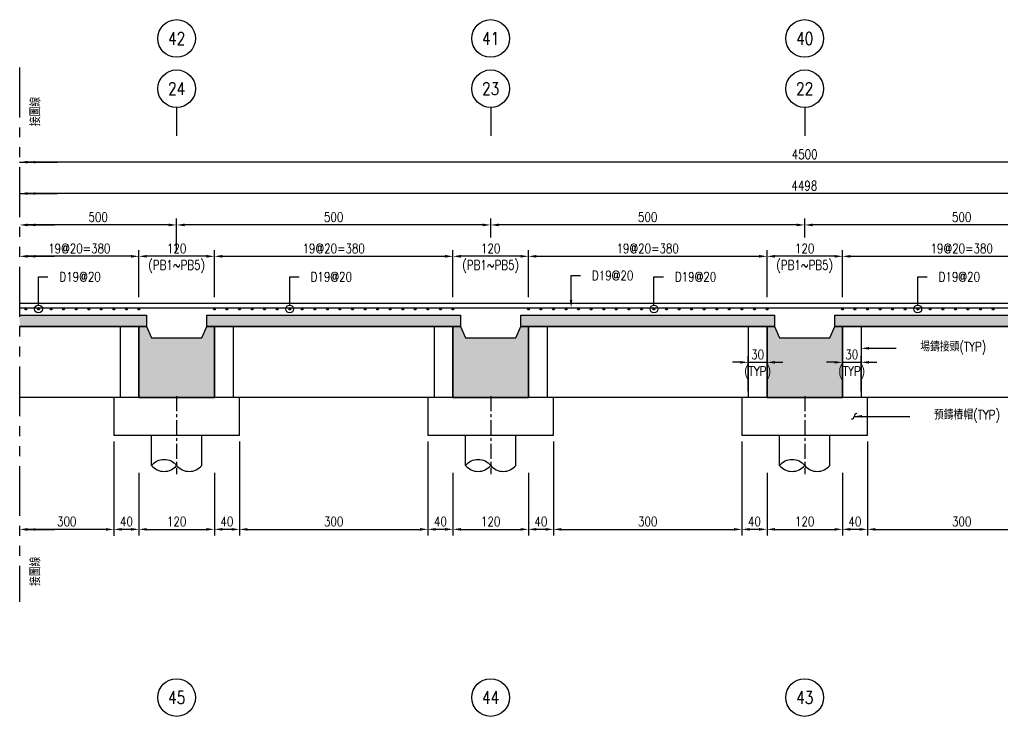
# Model space of a CAD drawing. Extents: x -791 to 13121, y -31587 to 2944.
# Drawn here: x 915 to 2480, y -15233 to -14123 of the extents above; entities that cross this region are included whole.
import ezdxf
from ezdxf import colors
from ezdxf.entities.mleader import LeaderData, LeaderLine
from ezdxf.enums import TextEntityAlignment as Align
from ezdxf.math import Vec2, Vec3

# ---------------------------------------------------------------- set-up
doc = ezdxf.new("R2010")
doc.units = 0
doc.header["$LTSCALE"] = 0.05
doc.linetypes.add('CENTER', pattern=[50.8, 31.75, -6.35, 6.35, -6.35])
doc.linetypes.add('PHANTOM', pattern=[63.5, 31.75, -6.35, 6.35, -6.35, 6.35, -6.35])
doc.layers.get('0').update_dxf_attribs({"linetype": 'CONTINUOUS'})
doc.layers.get('Defpoints').update_dxf_attribs({"linetype": 'CONTINUOUS'})
for name, color, linetype in [('HB_0', 7, 'CONTINUOUS'), ('HB_DIM', 1, 'CONTINUOUS'), ('HB_ReBar', 3, 'CONTINUOUS'), ('HB_SYMBOLS', 7, 'CONTINUOUS'), ('HB_TXT_CTEXT', 2, 'CONTINUOUS'), ('底圖', 7, 'CONTINUOUS'), ('預鑄梁', 4, 'CONTINUOUS'), ('預鑄版_HATCH', 253, 'CONTINUOUS')]:
    doc.layers.add(name, color=color, linetype=linetype)
doc.styles.get("Standard").update_dxf_attribs({"font": 'ROMANS.shx', "width": 0.8, "bigfont": 'lchinap.shx'})
doc.dimstyles.new('50cm', dxfattribs={"dimscale": 5, "dimtxt": 3, "dimasz": 2.5, "dimexe": 2, "dimexo": 2, "dimgap": 1, "dimtad": 1, "dimdsep": 46, "dimtxsty": 'Standard', "dimcen": 0, "dimclrt": 2, "dimadec": 0, "dimazin": 0, "dimtfac": 1, "dimtix": 1, "dimtmove": 2, "dimatfit": 3, "dimfxl": 0, "dimtolj": 1, "dimtzin": 0, "dimarcsym": 0})

# ---------------------------------------------------------------- blocks, each defined once
blk = doc.blocks.new('gr_t2')
at = {"layer": 'HB_SYMBOLS', "color": 4, "linetype": 'Continuous'}
blk.add_circle((714.5, -11241), 30, dxfattribs=at)
at = {"layer": 'HB_SYMBOLS', "color": 4, "linetype": 'Continuous', "width": 0.8}
blk.add_attdef('A', text='', height=22.5, dxfattribs=at).set_placement((714.5, -11241), align=Align.MIDDLE)
blk = doc.blocks.new('斷面圖K左')
at = {"layer": 'HB_0', "color": 3}
ref = blk.add_blockref('gr_t2', (-1964.545, 11813.059), dxfattribs=at)
ref.add_attrib('A', '45', dxfattribs={"layer": 'HB_SYMBOLS', "color": 4, "linetype": 'Continuous', "height": 20, "width": 0.8}).set_placement((-1250, 572.059), align=Align.MIDDLE)
ref = blk.add_blockref('gr_t2', (-1464.545, 11813.059), dxfattribs=at)
ref.add_attrib('A', '44', dxfattribs={"layer": 'HB_SYMBOLS', "color": 4, "linetype": 'Continuous', "height": 20, "width": 0.8}).set_placement((-750, 572.059), align=Align.MIDDLE)
ref = blk.add_blockref('gr_t2', (-964.545, 11813.059), dxfattribs=at)
ref.add_attrib('A', '43', dxfattribs={"layer": 'HB_SYMBOLS', "color": 4, "linetype": 'Continuous', "height": 20, "width": 0.8}).set_placement((-250, 572.059), align=Align.MIDDLE)
blk = doc.blocks.new('預鑄樁帽2x2')
at = {"layer": 'HB_0'}
blk.add_lwpolyline([(-100, 0), (100, 0), (100, 60), (-100, 60)], close=True, dxfattribs=at)
blk = doc.blocks.new('PB2')
at = {"layer": 'HB_0'}
h = blk.add_hatch(color=253, dxfattribs=at)
h.dxf.hatch_style = 1
h.paths.add_polyline_path([(0, 0), (0, 113), (12, 113), (20, 95), (100, 95), (108, 113), (120, 113), (120, 0)])
at = {"layer": '預鑄梁'}
blk.add_lwpolyline([(0, 0), (0, 113), (12, 113), (20, 95), (100, 95), (108, 113), (120, 113), (120, 0), (0, 0)], dxfattribs=at)
blk = doc.blocks.new('PS57')
at = {"layer": '預鑄版_HATCH', "linetype": 'Continuous'}
h = blk.add_hatch(color=256, dxfattribs=at)
h.dxf.hatch_style = 2
h.paths.add_polyline_path([(0, 18), (404, 18), (404, 0), (0, 0)])
at = {"layer": 'HB_0', "color": 7, "linetype": 'Continuous'}
blk.add_lwpolyline([(0, 18), (404, 18), (404, 0), (0, 0)], close=True, dxfattribs=at)
blk = doc.blocks.new('gr_t')
at = {"layer": 'HB_SYMBOLS', "color": 4, "linetype": 'Continuous'}
blk.add_line((0, -6), (0, -15), dxfattribs=at)
blk.add_circle((0, 0), 6, dxfattribs=at)
at = {"layer": 'HB_SYMBOLS', "color": 4, "linetype": 'Continuous', "width": 0.8}
blk.add_attdef('A', text='', height=4.5, dxfattribs=at).set_placement((0, 0), align=Align.MIDDLE)
blk = doc.blocks.new('*D2074')
at = {"layer": 'Defpoints', "color": 0}
for p in [(690, 225), (310, 150), (690, 150)]:
    blk.add_point(p, dxfattribs=at)
at = {"layer": 'HB_DIM', "color": 0, "lineweight": -2}
for p, q in [((310, 160), (310, 235)), ((690, 160), (690, 235)), ((322.5, 225), (677.5, 225))]:
    blk.add_line(p, q, dxfattribs=at)
at = {"layer": 'HB_DIM', "color": 0}
for points in [[(322.5, 227.1), (322.5, 222.9), (310, 225)], [(677.5, 227.1), (677.5, 222.9), (690, 225)]]:
    blk.add_solid(points, dxfattribs=at)
at = {"layer": 'HB_DIM', "color": 2, "insert": (500, 237.5), "char_height": 15, "attachment_point": 5}
blk.add_mtext('\\A1;19@20=380', dxfattribs=at)
blk = doc.blocks.new('ReBarPoint')
at = {"layer": 'HB_0'}
h = blk.add_hatch(color=0, dxfattribs=at)
h.dxf.hatch_style = 1
edge = h.paths.add_edge_path()
edge.add_arc((0, 0), 1.5, 0, 360)
at = {"layer": 'HB_ReBar', "color": 0}
blk.add_circle((0, 0), 1.5, dxfattribs=at)
blk = doc.blocks.new('*D2075')
at = {"layer": 'Defpoints', "color": 0}
for p in [(190, -110), (310, -110), (310, -210)]:
    blk.add_point(p, dxfattribs=at)
at = {"layer": 'HB_DIM', "color": 0, "lineweight": -2}
for p, q in [((190, -120), (190, -220)), ((310, -120), (310, -220)), ((202.5, -210), (297.5, -210))]:
    blk.add_line(p, q, dxfattribs=at)
at = {"layer": 'HB_DIM', "color": 0}
for points in [[(202.5, -207.9), (202.5, -212.1), (190, -210)], [(297.5, -207.9), (297.5, -212.1), (310, -210)]]:
    blk.add_solid(points, dxfattribs=at)
at = {"layer": 'HB_DIM', "color": 2, "insert": (250, -197.5), "char_height": 15, "attachment_point": 5}
blk.add_mtext('\\A1;120', dxfattribs=at)
blk = doc.blocks.new('*D2076')
at = {"layer": 'Defpoints', "color": 0}
for p in [(350, -60), (310, -110), (310, -210)]:
    blk.add_point(p, dxfattribs=at)
at = {"layer": 'HB_DIM', "color": 0, "lineweight": -2}
for p, q in [((350, -70), (350, -220)), ((310, -120), (310, -220)), ((337.5, -210), (322.5, -210))]:
    blk.add_line(p, q, dxfattribs=at)
at = {"layer": 'HB_DIM', "color": 0}
for points in [[(322.5, -207.9), (322.5, -212.1), (310, -210)], [(337.5, -207.9), (337.5, -212.1), (350, -210)]]:
    blk.add_solid(points, dxfattribs=at)
at = {"layer": 'HB_DIM', "color": 2, "insert": (330, -197.5), "char_height": 15, "attachment_point": 5}
blk.add_mtext('\\A1;40', dxfattribs=at)
blk = doc.blocks.new('*D2077')
at = {"layer": 'Defpoints', "color": 0}
for p in [(350, -60), (650, -60), (650, -210)]:
    blk.add_point(p, dxfattribs=at)
at = {"layer": 'HB_DIM', "color": 0, "lineweight": -2}
for p, q in [((350, -70), (350, -220)), ((650, -70), (650, -220)), ((362.5, -210), (637.5, -210))]:
    blk.add_line(p, q, dxfattribs=at)
at = {"layer": 'HB_DIM', "color": 0}
for points in [[(362.5, -207.9), (362.5, -212.1), (350, -210)], [(637.5, -207.9), (637.5, -212.1), (650, -210)]]:
    blk.add_solid(points, dxfattribs=at)
at = {"layer": 'HB_DIM', "color": 2, "insert": (500, -197.5), "char_height": 15, "attachment_point": 5}
blk.add_mtext('\\A1;300', dxfattribs=at)
blk = doc.blocks.new('*D2078')
at = {"layer": 'Defpoints', "color": 0}
for p in [(150, -60), (190, -110), (150, -210)]:
    blk.add_point(p, dxfattribs=at)
at = {"layer": 'HB_DIM', "color": 0, "lineweight": -2}
for p, q in [((150, -70), (150, -220)), ((190, -120), (190, -220)), ((177.5, -210), (162.5, -210))]:
    blk.add_line(p, q, dxfattribs=at)
at = {"layer": 'HB_DIM', "color": 0}
for points in [[(162.5, -207.9), (162.5, -212.1), (150, -210)], [(177.5, -207.9), (177.5, -212.1), (190, -210)]]:
    blk.add_solid(points, dxfattribs=at)
at = {"layer": 'HB_DIM', "color": 2, "insert": (170, -197.5), "char_height": 15, "attachment_point": 5}
blk.add_mtext('\\A1;40', dxfattribs=at)
blk = doc.blocks.new('*D2081')
at = {"layer": 'Defpoints', "color": 0}
for p in [(1690, 225), (1310, 150), (1690, 150)]:
    blk.add_point(p, dxfattribs=at)
at = {"layer": 'HB_DIM', "color": 0, "lineweight": -2}
for p, q in [((1310, 160), (1310, 235)), ((1690, 160), (1690, 235)), ((1322.5, 225), (1677.5, 225))]:
    blk.add_line(p, q, dxfattribs=at)
at = {"layer": 'HB_DIM', "color": 0}
for points in [[(1322.5, 227.1), (1322.5, 222.9), (1310, 225)], [(1677.5, 227.1), (1677.5, 222.9), (1690, 225)]]:
    blk.add_solid(points, dxfattribs=at)
at = {"layer": 'HB_DIM', "color": 2, "insert": (1500, 237.5), "char_height": 15, "attachment_point": 5}
blk.add_mtext('\\A1;19@20=380', dxfattribs=at)
blk = doc.blocks.new('*D2082')
at = {"layer": 'Defpoints', "color": 0}
for p in [(1190, 225), (810, 150), (1190, 150)]:
    blk.add_point(p, dxfattribs=at)
at = {"layer": 'HB_DIM', "color": 0, "lineweight": -2}
for p, q in [((810, 160), (810, 235)), ((1190, 160), (1190, 235)), ((822.5, 225), (1177.5, 225))]:
    blk.add_line(p, q, dxfattribs=at)
at = {"layer": 'HB_DIM', "color": 0}
for points in [[(822.5, 227.1), (822.5, 222.9), (810, 225)], [(1177.5, 227.1), (1177.5, 222.9), (1190, 225)]]:
    blk.add_solid(points, dxfattribs=at)
at = {"layer": 'HB_DIM', "color": 2, "insert": (1000, 237.5), "char_height": 15, "attachment_point": 5}
blk.add_mtext('\\A1;19@20=380', dxfattribs=at)
blk = doc.blocks.new('*D2040')
at = {"layer": 'Defpoints', "color": 0}
for p in [(1190, 56.1), (1160, 0), (1190, 0)]:
    blk.add_point(p, dxfattribs=at)
at = {"layer": 'HB_DIM', "color": 0, "lineweight": -2}
for p, q in [((1160, 10), (1160, 66.1)), ((1190, 10), (1190, 66.1)), ((1147.5, 56.1), (1135, 56.1)), ((1160, 56.1), (1190, 56.1)), ((1202.5, 56.1), (1215, 56.1))]:
    blk.add_line(p, q, dxfattribs=at)
at = {"layer": 'HB_DIM', "color": 0}
for points in [[(1147.5, 58.2), (1147.5, 54), (1160, 56.1)], [(1202.5, 58.2), (1202.5, 54), (1190, 56.1)]]:
    blk.add_solid(points, dxfattribs=at)
at = {"layer": 'HB_DIM', "color": 2, "char_height": 15, "attachment_point": 5}
for s, insert in [('\\A1;30', (1175, 68.6)), ('\\A1;(TYP)', (1175, 39.6))]:
    blk.add_mtext(s, dxfattribs=dict(at, insert=insert))
blk = doc.blocks.new('*D2041')
at = {"layer": 'Defpoints', "color": 0}
for p in [(1340, 56.1), (1340, 0), (1310, 0)]:
    blk.add_point(p, dxfattribs=at)
at = {"layer": 'HB_DIM', "color": 0, "lineweight": -2}
for p, q in [((1310, 10), (1310, 66.1)), ((1340, 10), (1340, 66.1)), ((1297.5, 56.1), (1285, 56.1)), ((1310, 56.1), (1340, 56.1)), ((1352.5, 56.1), (1365, 56.1))]:
    blk.add_line(p, q, dxfattribs=at)
at = {"layer": 'HB_DIM', "color": 0}
for points in [[(1297.5, 58.2), (1297.5, 54), (1310, 56.1)], [(1352.5, 58.2), (1352.5, 54), (1340, 56.1)]]:
    blk.add_solid(points, dxfattribs=at)
at = {"layer": 'HB_DIM', "color": 2, "char_height": 15, "attachment_point": 5}
for s, insert in [('\\A1;30', (1325, 68.6)), ('\\A1;(TYP)', (1325, 39.6))]:
    blk.add_mtext(s, dxfattribs=dict(at, insert=insert))
blk = doc.blocks.new('*D2049')
at = {"layer": 'Defpoints', "color": 0}
for p in [(1350, -60), (1650, -60), (1650, -210)]:
    blk.add_point(p, dxfattribs=at)
at = {"layer": 'HB_DIM', "color": 0, "lineweight": -2}
for p, q in [((1350, -70), (1350, -220)), ((1650, -70), (1650, -220)), ((1362.5, -210), (1637.5, -210))]:
    blk.add_line(p, q, dxfattribs=at)
at = {"layer": 'HB_DIM', "color": 0}
for points in [[(1362.5, -207.9), (1362.5, -212.1), (1350, -210)], [(1637.5, -207.9), (1637.5, -212.1), (1650, -210)]]:
    blk.add_solid(points, dxfattribs=at)
at = {"layer": 'HB_DIM', "color": 2, "insert": (1500, -197.5), "char_height": 15, "attachment_point": 5}
blk.add_mtext('\\A1;300', dxfattribs=at)
blk = doc.blocks.new('*D2051')
at = {"layer": 'Defpoints', "color": 0}
for p in [(1190, -110), (1310, -110), (1310, -210)]:
    blk.add_point(p, dxfattribs=at)
at = {"layer": 'HB_DIM', "color": 0, "lineweight": -2}
for p, q in [((1190, -120), (1190, -220)), ((1310, -120), (1310, -220)), ((1202.5, -210), (1297.5, -210))]:
    blk.add_line(p, q, dxfattribs=at)
at = {"layer": 'HB_DIM', "color": 0}
for points in [[(1202.5, -207.9), (1202.5, -212.1), (1190, -210)], [(1297.5, -207.9), (1297.5, -212.1), (1310, -210)]]:
    blk.add_solid(points, dxfattribs=at)
at = {"layer": 'HB_DIM', "color": 2, "insert": (1250, -197.5), "char_height": 15, "attachment_point": 5}
blk.add_mtext('\\A1;120', dxfattribs=at)
blk = doc.blocks.new('*D2052')
at = {"layer": 'Defpoints', "color": 0}
for p in [(1350, -60), (1310, -110), (1310, -210)]:
    blk.add_point(p, dxfattribs=at)
at = {"layer": 'HB_DIM', "color": 0, "lineweight": -2}
for p, q in [((1350, -70), (1350, -220)), ((1310, -120), (1310, -220)), ((1337.5, -210), (1322.5, -210))]:
    blk.add_line(p, q, dxfattribs=at)
at = {"layer": 'HB_DIM', "color": 0}
for points in [[(1322.5, -207.9), (1322.5, -212.1), (1310, -210)], [(1337.5, -207.9), (1337.5, -212.1), (1350, -210)]]:
    blk.add_solid(points, dxfattribs=at)
at = {"layer": 'HB_DIM', "color": 2, "insert": (1330, -197.5), "char_height": 15, "attachment_point": 5}
blk.add_mtext('\\A1;40', dxfattribs=at)
blk = doc.blocks.new('*D2053')
at = {"layer": 'Defpoints', "color": 0}
for p in [(850, -60), (1150, -60), (1150, -210)]:
    blk.add_point(p, dxfattribs=at)
at = {"layer": 'HB_DIM', "color": 0, "lineweight": -2}
for p, q in [((850, -70), (850, -220)), ((1150, -70), (1150, -220)), ((862.5, -210), (1137.5, -210))]:
    blk.add_line(p, q, dxfattribs=at)
at = {"layer": 'HB_DIM', "color": 0}
for points in [[(862.5, -207.9), (862.5, -212.1), (850, -210)], [(1137.5, -207.9), (1137.5, -212.1), (1150, -210)]]:
    blk.add_solid(points, dxfattribs=at)
at = {"layer": 'HB_DIM', "color": 2, "insert": (1000, -197.5), "char_height": 15, "attachment_point": 5}
blk.add_mtext('\\A1;300', dxfattribs=at)
blk = doc.blocks.new('*D2054')
at = {"layer": 'Defpoints', "color": 0}
for p in [(1150, -60), (1190, -110), (1150, -210)]:
    blk.add_point(p, dxfattribs=at)
at = {"layer": 'HB_DIM', "color": 0, "lineweight": -2}
for p, q in [((1150, -70), (1150, -220)), ((1190, -120), (1190, -220)), ((1177.5, -210), (1162.5, -210))]:
    blk.add_line(p, q, dxfattribs=at)
at = {"layer": 'HB_DIM', "color": 0}
for points in [[(1162.5, -207.9), (1162.5, -212.1), (1150, -210)], [(1177.5, -207.9), (1177.5, -212.1), (1190, -210)]]:
    blk.add_solid(points, dxfattribs=at)
at = {"layer": 'HB_DIM', "color": 2, "insert": (1170, -197.5), "char_height": 15, "attachment_point": 5}
blk.add_mtext('\\A1;40', dxfattribs=at)
blk = doc.blocks.new('*D2055')
at = {"layer": 'Defpoints', "color": 0}
for p in [(690, -110), (810, -110), (810, -210)]:
    blk.add_point(p, dxfattribs=at)
at = {"layer": 'HB_DIM', "color": 0, "lineweight": -2}
for p, q in [((690, -120), (690, -220)), ((810, -120), (810, -220)), ((702.5, -210), (797.5, -210))]:
    blk.add_line(p, q, dxfattribs=at)
at = {"layer": 'HB_DIM', "color": 0}
for points in [[(702.5, -207.9), (702.5, -212.1), (690, -210)], [(797.5, -207.9), (797.5, -212.1), (810, -210)]]:
    blk.add_solid(points, dxfattribs=at)
at = {"layer": 'HB_DIM', "color": 2, "insert": (750, -197.5), "char_height": 15, "attachment_point": 5}
blk.add_mtext('\\A1;120', dxfattribs=at)
blk = doc.blocks.new('*D2056')
at = {"layer": 'Defpoints', "color": 0}
for p in [(850, -60), (810, -110), (810, -210)]:
    blk.add_point(p, dxfattribs=at)
at = {"layer": 'HB_DIM', "color": 0, "lineweight": -2}
for p, q in [((850, -70), (850, -220)), ((810, -120), (810, -220)), ((837.5, -210), (822.5, -210))]:
    blk.add_line(p, q, dxfattribs=at)
at = {"layer": 'HB_DIM', "color": 0}
for points in [[(822.5, -207.9), (822.5, -212.1), (810, -210)], [(837.5, -207.9), (837.5, -212.1), (850, -210)]]:
    blk.add_solid(points, dxfattribs=at)
at = {"layer": 'HB_DIM', "color": 2, "insert": (830, -197.5), "char_height": 15, "attachment_point": 5}
blk.add_mtext('\\A1;40', dxfattribs=at)
blk = doc.blocks.new('*D2057')
at = {"layer": 'Defpoints', "color": 0}
for p in [(650, -60), (690, -110), (650, -210)]:
    blk.add_point(p, dxfattribs=at)
at = {"layer": 'HB_DIM', "color": 0, "lineweight": -2}
for p, q in [((650, -70), (650, -220)), ((690, -120), (690, -220)), ((677.5, -210), (662.5, -210))]:
    blk.add_line(p, q, dxfattribs=at)
at = {"layer": 'HB_DIM', "color": 0}
for points in [[(662.5, -207.9), (662.5, -212.1), (650, -210)], [(677.5, -207.9), (677.5, -212.1), (690, -210)]]:
    blk.add_solid(points, dxfattribs=at)
at = {"layer": 'HB_DIM', "color": 2, "insert": (670, -197.5), "char_height": 15, "attachment_point": 5}
blk.add_mtext('\\A1;40', dxfattribs=at)
blk = doc.blocks.new('*D2059')
at = {"layer": 'Defpoints', "color": 0}
for p in [(0, 225), (0, 225), (190, 150)]:
    blk.add_point(p, dxfattribs=at)
at = {"layer": 'HB_DIM', "color": 0, "lineweight": -2}
for p, q in [((190, 160), (190, 235)), ((177.5, 225), (12.5, 225))]:
    blk.add_line(p, q, dxfattribs=at)
at = {"layer": 'HB_DIM', "color": 0}
for points in [[(12.5, 227.1), (12.5, 222.9), (0, 225)], [(177.5, 227.1), (177.5, 222.9), (190, 225)]]:
    blk.add_solid(points, dxfattribs=at)
at = {"layer": 'HB_DIM', "color": 2, "insert": (95, 237.5), "char_height": 15, "attachment_point": 5}
blk.add_mtext('\\A1;19@20=380', dxfattribs=at)
blk = doc.blocks.new('*D2060')
at = {"layer": 'Defpoints', "color": 0}
for p in [(150, -60), (0, -210.1), (0, -210.1)]:
    blk.add_point(p, dxfattribs=at)
at = {"layer": 'HB_DIM', "color": 0, "lineweight": -2}
for p, q in [((150, -70), (150, -220.1)), ((137.5, -210.1), (12.5, -210.1))]:
    blk.add_line(p, q, dxfattribs=at)
at = {"layer": 'HB_DIM', "color": 0}
for points in [[(12.5, -208), (12.5, -212.2), (0, -210.1)], [(137.5, -208), (137.5, -212.2), (150, -210.1)]]:
    blk.add_solid(points, dxfattribs=at)
at = {"layer": 'HB_DIM', "color": 2, "insert": (75, -197.6), "char_height": 15, "attachment_point": 5}
blk.add_mtext('\\A1;300', dxfattribs=at)
blk = doc.blocks.new('*D2061')
at = {"layer": 'Defpoints', "color": 0}
for p in [(0, 375), (0, 375), (2500, 325.1)]:
    blk.add_point(p, dxfattribs=at)
at = {"layer": 'HB_DIM', "color": 0, "lineweight": -2}
for p, q in [((2500, 335.1), (2500, 385)), ((2487.5, 375), (12.5, 375))]:
    blk.add_line(p, q, dxfattribs=at)
at = {"layer": 'HB_DIM', "color": 0}
for points in [[(12.5, 377.1), (12.5, 372.9), (0, 375)], [(2487.5, 377.1), (2487.5, 372.9), (2500, 375)]]:
    blk.add_solid(points, dxfattribs=at)
at = {"layer": 'HB_DIM', "color": 2, "insert": (1250, 387.5), "char_height": 15, "attachment_point": 5}
blk.add_mtext('\\A1;4500', dxfattribs=at)
blk = doc.blocks.new('*D2062')
at = {"layer": 'Defpoints', "color": 0}
for p in [(0, 325), (0, 325), (2499, 275.1)]:
    blk.add_point(p, dxfattribs=at)
at = {"layer": 'HB_DIM', "color": 0, "lineweight": -2}
for p, q in [((2499, 285.1), (2499, 335)), ((2486.5, 325), (12.5, 325))]:
    blk.add_line(p, q, dxfattribs=at)
at = {"layer": 'HB_DIM', "color": 0}
for points in [[(12.5, 327.1), (12.5, 322.9), (0, 325)], [(2486.5, 327.1), (2486.5, 322.9), (2499, 325)]]:
    blk.add_solid(points, dxfattribs=at)
at = {"layer": 'HB_DIM', "color": 2, "insert": (1249.5, 337.5), "char_height": 15, "attachment_point": 5}
blk.add_mtext('\\A1;4498', dxfattribs=at)
blk = doc.blocks.new('_DotBlank')
at = {"color": 0, "linetype": 'ByBlock', "lineweight": -2}
blk.add_line((-0.5, 0), (-1, 0), dxfattribs=at)
blk.add_circle((0, 0), 0.5, dxfattribs=at)
blk = doc.blocks.new('*D2063')
at = {"layer": 'Defpoints', "color": 0}
for p in [(250, 275), (250, 245), (750, 245)]:
    blk.add_point(p, dxfattribs=at)
at = {"layer": 'HB_DIM', "color": 0, "lineweight": -2}
for p, q in [((250, 255), (250, 285)), ((750, 255), (750, 285)), ((737.5, 275), (262.5, 275))]:
    blk.add_line(p, q, dxfattribs=at)
at = {"layer": 'HB_DIM', "color": 0}
for points in [[(262.5, 277.1), (262.5, 272.9), (250, 275)], [(737.5, 277.1), (737.5, 272.9), (750, 275)]]:
    blk.add_solid(points, dxfattribs=at)
at = {"layer": 'HB_DIM', "color": 2, "insert": (500, 287.5), "char_height": 15, "attachment_point": 5}
blk.add_mtext('\\A1;500', dxfattribs=at)
blk = doc.blocks.new('*D2066')
at = {"layer": 'Defpoints', "color": 0}
for p in [(1250, 275), (1250, 245), (1750, 245)]:
    blk.add_point(p, dxfattribs=at)
at = {"layer": 'HB_DIM', "color": 0, "lineweight": -2}
for p, q in [((1250, 255), (1250, 285)), ((1750, 255), (1750, 285)), ((1737.5, 275), (1262.5, 275))]:
    blk.add_line(p, q, dxfattribs=at)
at = {"layer": 'HB_DIM', "color": 0}
for points in [[(1262.5, 277.1), (1262.5, 272.9), (1250, 275)], [(1737.5, 277.1), (1737.5, 272.9), (1750, 275)]]:
    blk.add_solid(points, dxfattribs=at)
at = {"layer": 'HB_DIM', "color": 2, "insert": (1500, 287.5), "char_height": 15, "attachment_point": 5}
blk.add_mtext('\\A1;500', dxfattribs=at)
blk = doc.blocks.new('*D2067')
at = {"layer": 'Defpoints', "color": 0}
for p in [(750, 275), (750, 245), (1250, 245)]:
    blk.add_point(p, dxfattribs=at)
at = {"layer": 'HB_DIM', "color": 0, "lineweight": -2}
for p, q in [((750, 255), (750, 285)), ((1250, 255), (1250, 285)), ((1237.5, 275), (762.5, 275))]:
    blk.add_line(p, q, dxfattribs=at)
at = {"layer": 'HB_DIM', "color": 0}
for points in [[(762.5, 277.1), (762.5, 272.9), (750, 275)], [(1237.5, 277.1), (1237.5, 272.9), (1250, 275)]]:
    blk.add_solid(points, dxfattribs=at)
at = {"layer": 'HB_DIM', "color": 2, "insert": (1000, 287.5), "char_height": 15, "attachment_point": 5}
blk.add_mtext('\\A1;500', dxfattribs=at)
blk = doc.blocks.new('*D2068')
at = {"layer": 'Defpoints', "color": 0}
for p in [(0, 275), (0, 275), (250, 222.5)]:
    blk.add_point(p, dxfattribs=at)
at = {"layer": 'HB_DIM', "color": 0, "lineweight": -2}
for p, q in [((250, 232.5), (250, 285)), ((237.5, 275), (12.5, 275))]:
    blk.add_line(p, q, dxfattribs=at)
at = {"layer": 'HB_DIM', "color": 0}
for points in [[(12.5, 277.1), (12.5, 272.9), (0, 275)], [(237.5, 277.1), (237.5, 272.9), (250, 275)]]:
    blk.add_solid(points, dxfattribs=at)
at = {"layer": 'HB_DIM', "color": 2, "insert": (125, 287.5), "char_height": 15, "attachment_point": 5}
blk.add_mtext('\\A1;500', dxfattribs=at)
blk = doc.blocks.new('*D2069')
at = {"layer": 'Defpoints', "color": 0}
for p in [(190, 225), (190, 150), (310, 150)]:
    blk.add_point(p, dxfattribs=at)
at = {"layer": 'HB_DIM', "color": 0, "lineweight": -2}
for p, q in [((190, 160), (190, 235)), ((310, 160), (310, 235)), ((297.5, 225), (202.5, 225))]:
    blk.add_line(p, q, dxfattribs=at)
at = {"layer": 'HB_DIM', "color": 0}
for points in [[(202.5, 227.1), (202.5, 222.9), (190, 225)], [(297.5, 227.1), (297.5, 222.9), (310, 225)]]:
    blk.add_solid(points, dxfattribs=at)
at = {"layer": 'HB_DIM', "color": 2, "char_height": 15, "attachment_point": 5}
for s, insert in [('\\A1;120', (250, 237.5)), ('\\A1;(PB1~PB5)', (250, 208.6))]:
    blk.add_mtext(s, dxfattribs=dict(at, insert=insert))
blk = doc.blocks.new('*D2070')
at = {"layer": 'Defpoints', "color": 0}
for p in [(690, 225), (690, 150), (810, 150)]:
    blk.add_point(p, dxfattribs=at)
at = {"layer": 'HB_DIM', "color": 0, "lineweight": -2}
for p, q in [((690, 160), (690, 235)), ((810, 160), (810, 235)), ((797.5, 225), (702.5, 225))]:
    blk.add_line(p, q, dxfattribs=at)
at = {"layer": 'HB_DIM', "color": 0}
for points in [[(702.5, 227.1), (702.5, 222.9), (690, 225)], [(797.5, 227.1), (797.5, 222.9), (810, 225)]]:
    blk.add_solid(points, dxfattribs=at)
at = {"layer": 'HB_DIM', "color": 2, "char_height": 15, "attachment_point": 5}
for s, insert in [('\\A1;120', (750, 237.5)), ('\\A1;(PB1~PB5)', (750, 208.6))]:
    blk.add_mtext(s, dxfattribs=dict(at, insert=insert))
blk = doc.blocks.new('*D2071')
at = {"layer": 'Defpoints', "color": 0}
for p in [(1190, 225), (1190, 150), (1310, 150)]:
    blk.add_point(p, dxfattribs=at)
at = {"layer": 'HB_DIM', "color": 0, "lineweight": -2}
for p, q in [((1190, 160), (1190, 235)), ((1310, 160), (1310, 235)), ((1297.5, 225), (1202.5, 225))]:
    blk.add_line(p, q, dxfattribs=at)
at = {"layer": 'HB_DIM', "color": 0}
for points in [[(1202.5, 227.1), (1202.5, 222.9), (1190, 225)], [(1297.5, 227.1), (1297.5, 222.9), (1310, 225)]]:
    blk.add_solid(points, dxfattribs=at)
at = {"layer": 'HB_DIM', "color": 2, "char_height": 15, "attachment_point": 5}
for s, insert in [('\\A1;120', (1250, 237.5)), ('\\A1;(PB1~PB5)', (1250, 208.6))]:
    blk.add_mtext(s, dxfattribs=dict(at, insert=insert))
blk = doc.blocks.new('80cm直樁')
at = {"layer": 'HB_0', "linetype": 'Continuous'}
for p, q in [((-40, -48.1), (-40, 0)), ((40, -48.1), (40, 0))]:
    blk.add_line(p, q, dxfattribs=at)
for points in [[(-40, -48.1, -0.48), (0, -48.1, 0.48), (40, -48.1, 0.48)], [(-40, -48.1, 0.48), (0, -48.1, 0.48)]]:
    blk.add_lwpolyline(points, format="xyb", dxfattribs=at)
at = {"layer": 'HB_DIM', "color": 1, "linetype": 'CENTER', "ltscale": 15}
blk.add_line((0, 62.2), (0, -62.2), dxfattribs=at)
blk = doc.blocks.new('斷面圖K右')
at = {"layer": '預鑄版_HATCH', "linetype": 'Continuous'}
h = blk.add_hatch(color=256, dxfattribs=at)
h.dxf.hatch_style = 2
h.paths.add_polyline_path([(202, 113), (202, 131), (0, 131), (0, 113)])
at = {"layer": 'HB_0', "color": 252}
for p, q in [((160, 113), (160, 0)), ((340, 113), (340, 0)), ((660, 113), (660, 0)), ((840, 113), (840, 0)), ((1160, 113), (1160, 0)), ((1340, 113), (1340, 0))]:
    blk.add_line(p, q, dxfattribs=at)
at = {"layer": 'HB_0', "color": 4}
for points in [[(0, 113), (190, 113), (190, 0), (310, 0), (310, 113), (500, 113), (690, 113), (690, 0), (810, 0), (810, 113), (1190, 113), (1190, 0), (1310, 0), (1310, 113), (1690, 113)], [(2499, 150), (0, 150)]]:
    blk.add_lwpolyline(points, dxfattribs=at)
at = {"layer": 'HB_0', "color": 7, "linetype": 'Continuous'}
blk.add_lwpolyline([(0, 131), (202, 131), (202, 113), (0, 113)], dxfattribs=at)
at = {"layer": 'HB_0'}
blk.add_lwpolyline([(2499, 113), (2499, 0), (0, 0)], dxfattribs=at)
at = {"layer": 'HB_DIM', "color": 4, "linetype": 'PHANTOM', "ltscale": 50}
blk.add_line((0, 525.713), (0, -325.713), dxfattribs=at)
at = {"layer": 'HB_ReBar'}
blk.add_lwpolyline([(2490, 142.5), (0, 142.5)], dxfattribs=at)
at = {"layer": 'HB_0', "color": 3}
ref = blk.add_blockref('gr_t2', (-464.545, 11813.059), dxfattribs=at)
ref.add_attrib('A', '42', dxfattribs={"layer": 'HB_SYMBOLS', "color": 4, "linetype": 'Continuous', "height": 20, "width": 0.8}).set_placement((250, 572.059), align=Align.MIDDLE)
ref = blk.add_blockref('gr_t2', (35.455, 11813.059), dxfattribs=at)
ref.add_attrib('A', '41', dxfattribs={"layer": 'HB_SYMBOLS', "color": 4, "linetype": 'Continuous', "height": 20, "width": 0.8}).set_placement((750, 572.059), align=Align.MIDDLE)
ref = blk.add_blockref('gr_t2', (535.455, 11813.059), dxfattribs=at)
ref.add_attrib('A', '40', dxfattribs={"layer": 'HB_SYMBOLS', "color": 4, "linetype": 'Continuous', "height": 20, "width": 0.8}).set_placement((1250, 572.059), align=Align.MIDDLE)
at = {"layer": 'HB_0'}
for name, p in [('PS57', (298, 113)), ('PS57', (798, 113)), ('PS57', (1298, 113)), ('PB2', (190, 0)), ('PB2', (690, 0)), ('PB2', (1190, 0)), ('80cm直樁', (250, -60)), ('80cm直樁', (750, -60)), ('80cm直樁', (1250, -60)), ('預鑄樁帽2x2', (250, -60)), ('預鑄樁帽2x2', (750, -60)), ('預鑄樁帽2x2', (1250, -60))]:
    blk.add_blockref(name, p, dxfattribs=at)
at = {"layer": 'HB_ReBar'}
for p in [(10, 141), (30, 141), (50, 141), (70, 141), (90, 141), (110, 141), (130, 141), (150, 141), (170, 141), (190, 141), (310, 141), (330, 141), (350, 141), (370, 141), (390, 141), (410, 141), (430, 141), (450, 141), (470, 141), (490, 141), (510, 141), (530, 141), (550, 141), (570, 141), (590, 141), (610, 141), (630, 141), (650, 141), (670, 141), (690, 141), (810, 141), (830, 141), (850, 141), (870, 141), (890, 141), (910, 141), (930, 141), (950, 141), (970, 141), (990, 141), (1010, 141), (1030, 141), (1050, 141), (1070, 141), (1090, 141), (1110, 141), (1130, 141), (1150, 141), (1170, 141), (1190, 141), (1310, 141), (1330, 141), (1350, 141), (1370, 141), (1390, 141), (1410, 141), (1430, 141), (1450, 141), (1470, 141), (1490, 141), (1510, 141), (1530, 141), (1550, 141)]:
    blk.add_blockref('ReBarPoint', p, dxfattribs=at)
at = {"layer": '底圖'}
ref = blk.add_blockref('gr_t', (250, 492.059), dxfattribs=dict(at, xscale=5, yscale=5, zscale=5))
ref.add_attrib('A', '24', dxfattribs={"layer": 'HB_SYMBOLS', "color": 4, "linetype": 'Continuous', "height": 20, "width": 0.8}).set_placement((250, 492.059), align=Align.MIDDLE)
ref = blk.add_blockref('gr_t', (750, 492.059), dxfattribs=dict(at, xscale=5, yscale=5, zscale=5))
ref.add_attrib('A', '23', dxfattribs={"layer": 'HB_SYMBOLS', "color": 4, "linetype": 'Continuous', "height": 20, "width": 0.8}).set_placement((750, 492.059), align=Align.MIDDLE)
ref = blk.add_blockref('gr_t', (1250, 492.059), dxfattribs=dict(at, xscale=5, yscale=5, zscale=5))
ref.add_attrib('A', '22', dxfattribs={"layer": 'HB_SYMBOLS', "color": 4, "linetype": 'Continuous', "height": 20, "width": 0.8}).set_placement((1250, 492.059), align=Align.MIDDLE)
at = {"layer": 'HB_TXT_CTEXT', "linetype": 'Continuous', "width": 0.8}
for p in [(23.811, 455.648, 0), (23.811, -276.908, 0)]:
    blk.add_text('接圖線', height=15, rotation=90, dxfattribs=at).set_placement(p, align=Align.MIDDLE)
at = {"layer": 'HB_DIM'}
for base, p1, p2, text, picture, middle in [((0, 375), (2500, 325.108), (0, 375), '4500', '*D2061', (1250, 387.5)), ((0, 325), (2499, 275.108), (0, 325), '4498', '*D2062', (1249.5, 337.5)), ((690, 225), (310, 150), (690, 150), '19@20=<>', '*D2074', (500, 237.5)), ((1190, 225), (810, 150), (1190, 150), '19@20=<>', '*D2082', (1000, 237.5)), ((1690, 225), (1310, 150), (1690, 150), '19@20=<>', '*D2081', (1500, 237.5)), ((1190, 56.078), (1160, 0), (1190, 0), '<>\\X(TYP)', '*D2040', (1175, 56.078)), ((1340, 56.078), (1310, 0), (1340, 0), '<>\\X(TYP)', '*D2041', (1325, 56.078))]:
    dim = blk.add_linear_dim(base=base, p1=p1, p2=p2, text=text, dimstyle='50cm', dxfattribs=at)
    dim.commit()
    dim.dimension.update_dxf_attribs({"geometry": picture, "text_midpoint": middle})
for base, p1, p2, text, picture, middle in [((0, 275), (250, 222.5), (0, 275), '500', '*D2068', (125, 287.5)), ((0, 225), (190, 150), (0, 225), '19@20=380', '*D2059', (95, 237.5)), ((190, 225), (310, 150), (190, 150), '<>\\X(PB1~PB5)', '*D2069', (250, 225)), ((690, 225), (810, 150), (690, 150), '<>\\X(PB1~PB5)', '*D2070', (750, 225)), ((1190, 225), (1310, 150), (1190, 150), '<>\\X(PB1~PB5)', '*D2071', (1250, 225)), ((0, -210.119), (150, -60), (0, -210.119), '300', '*D2060', (75, -197.619))]:
    dim = blk.add_linear_dim(base=base, p1=p1, p2=p2, angle=180, text=text, dimstyle='50cm', dxfattribs=at)
    dim.commit()
    dim.dimension.update_dxf_attribs({"geometry": picture, "text_midpoint": middle})
for base, p1, p2, picture, middle in [((250, 275), (750, 245), (250, 245), '*D2063', (500, 287.5)), ((750, 275), (1250, 245), (750, 245), '*D2067', (1000, 287.5)), ((1250, 275), (1750, 245), (1250, 245), '*D2066', (1500, 287.5)), ((150, -210), (190, -110), (150, -60), '*D2078', (170, -197.5)), ((310, -210), (350, -60), (310, -110), '*D2076', (330, -197.5)), ((650, -210), (350, -60), (650, -60), '*D2077', (500, -197.5)), ((650, -210), (690, -110), (650, -60), '*D2057', (670, -197.5)), ((810, -210), (850, -60), (810, -110), '*D2056', (830, -197.5)), ((1150, -210), (850, -60), (1150, -60), '*D2053', (1000, -197.5)), ((1150, -210), (1190, -110), (1150, -60), '*D2054', (1170, -197.5)), ((1310, -210), (1350, -60), (1310, -110), '*D2052', (1330, -197.5)), ((1650, -210), (1350, -60), (1650, -60), '*D2049', (1500, -197.5)), ((310, -210), (190, -110), (310, -110), '*D2075', (250, -197.5)), ((810, -210), (690, -110), (810, -110), '*D2055', (750, -197.5)), ((1310, -210), (1190, -110), (1310, -110), '*D2051', (1250, -197.5))]:
    dim = blk.add_linear_dim(base=base, p1=p1, p2=p2, dimstyle='50cm', dxfattribs=at)
    dim.commit()
    dim.dimension.update_dxf_attribs({"geometry": picture, "text_midpoint": middle})
for points, override in [([(0, 375), (47.509, 375)], {"dimse2": 1}), ([(12.555, 375), (60.064, 375)], {"dimse2": 1}), ([(0, 325), (47.509, 325)], {"dimse2": 1}), ([(12.555, 325), (60.064, 325)], {"dimse2": 1}), ([(12.439, 275), (55.445, 275)], {"dimse2": 1}), ([(12.486, 225), (55.491, 225)], {"dimse2": 1}), ([(1328.791, -30), (1417.583, -30)], {"dimgap": 1, "dimtad": 0, "dimldrblk": 'Integral'}), ([(12.586, -210.119), (55.591, -210.119)], {"dimse2": 1})]:
    blk.add_leader(points, dimstyle='50cm', override=override, dxfattribs=at)
ml = blk.add_multileader_mtext('Standard', dxfattribs=at)
ml.set_content('D19@20', color=2)
ml.set_leader_properties(color=1)
ml.set_arrow_properties(name='DOTBLANK')
ml.build(insert=Vec2(0, 0))
ml.multileader.update_dxf_attribs({"dogleg_length": 3, "arrow_head_size": 12.5, "scale": 5})
ctx = ml.context
ctx.base_point, ctx.scale, ctx.char_height, ctx.arrow_head_size, ctx.landing_gap_size, ctx.plane_origin = Vec3(45, 192.393), 5, 15, 12.5, 15, Vec3(30, 141)
ctx.text_align_type = 2
notes = []
notes.append((ctx, [(0, (1, 1, 0), (30, 192.393), (1, 0), 15, [(0, [(30, 141)], 0, [])])]))
ctx.mtext.insert, ctx.mtext.alignment, ctx.mtext.flow_direction = Vec3(129.143, 199.893), 3, 5
ml = blk.add_multileader_mtext('Standard', dxfattribs=at)
ml.set_content('D19@20', color=2)
ml.set_leader_properties(color=1)
ml.set_arrow_properties(name='DOTBLANK')
ml.build(insert=Vec2(0, 0))
ml.multileader.update_dxf_attribs({"dogleg_length": 3, "arrow_head_size": 12.5, "scale": 5})
ctx = ml.context
ctx.base_point, ctx.scale, ctx.char_height, ctx.arrow_head_size, ctx.landing_gap_size, ctx.plane_origin = Vec3(445, 192.393), 5, 15, 12.5, 15, Vec3(430, 141)
ctx.text_align_type = 2
notes.append((ctx, [(0, (1, 1, 0), (430, 192.393), (1, 0), 15, [(0, [(430, 141)], 0, [])])]))
ctx.mtext.insert, ctx.mtext.alignment, ctx.mtext.flow_direction = Vec3(529.143, 199.893), 3, 5
ml = blk.add_multileader_mtext('Standard', dxfattribs=at)
ml.set_content('D19@20', color=2)
ml.set_leader_properties(color=1)
ml.build(insert=Vec2(0, 0))
ml.multileader.update_dxf_attribs({"dogleg_length": 3, "arrow_head_size": 12.5, "scale": 5})
ctx = ml.context
ctx.base_point, ctx.scale, ctx.char_height, ctx.arrow_head_size, ctx.landing_gap_size, ctx.plane_origin = Vec3(893.005, 194.417), 5, 15, 12.5, 15, Vec3(878.005, 143.024)
ctx.text_align_type = 2
notes.append((ctx, [(0, (1, 1, 0), (878.005, 194.417), (1, 0), 15, [(0, [(878.005, 143.024)], 0, [])])]))
ctx.mtext.insert, ctx.mtext.alignment, ctx.mtext.flow_direction = Vec3(977.148, 201.917), 3, 5
ml = blk.add_multileader_mtext('Standard', dxfattribs=at)
ml.set_content('D19@20', color=2)
ml.set_leader_properties(color=1)
ml.set_arrow_properties(name='DOTBLANK')
ml.build(insert=Vec2(0, 0))
ml.multileader.update_dxf_attribs({"dogleg_length": 3, "arrow_head_size": 12.5, "scale": 5})
ctx = ml.context
ctx.base_point, ctx.scale, ctx.char_height, ctx.arrow_head_size, ctx.landing_gap_size, ctx.plane_origin = Vec3(1025, 192.393), 5, 15, 12.5, 15, Vec3(1010, 141)
ctx.text_align_type = 2
notes.append((ctx, [(0, (1, 1, 0), (1010, 192.393), (1, 0), 15, [(0, [(1010, 141)], 0, [])])]))
ctx.mtext.insert, ctx.mtext.alignment, ctx.mtext.flow_direction = Vec3(1109.143, 199.893), 3, 5
ml = blk.add_multileader_mtext('Standard', dxfattribs=at)
ml.set_content('D19@20', color=2)
ml.set_leader_properties(color=1)
ml.set_arrow_properties(name='DOTBLANK')
ml.build(insert=Vec2(0, 0))
ml.multileader.update_dxf_attribs({"dogleg_length": 3, "arrow_head_size": 12.5, "scale": 5})
ctx = ml.context
ctx.base_point, ctx.scale, ctx.char_height, ctx.arrow_head_size, ctx.landing_gap_size, ctx.plane_origin = Vec3(1445, 192.393), 5, 15, 12.5, 15, Vec3(1430, 141)
ctx.text_align_type = 2
notes.append((ctx, [(0, (1, 1, 0), (1430, 192.393), (1, 0), 15, [(0, [(1430, 141)], 0, [])])]))
ctx.mtext.insert, ctx.mtext.alignment, ctx.mtext.flow_direction = Vec3(1529.143, 199.893), 3, 5
ml = blk.add_multileader_mtext('Standard', dxfattribs=at)
ml.set_content('場鑄接頭(TYP)', color=2)
ml.set_leader_properties(color=1)
ml.build(insert=Vec2(0, 0))
ml.multileader.update_dxf_attribs({"dogleg_length": 3, "arrow_head_size": 12.5, "scale": 5})
ctx = ml.context
ctx.base_point, ctx.scale, ctx.char_height, ctx.arrow_head_size, ctx.landing_gap_size, ctx.plane_origin = Vec3(1395.717, 78.43), 5, 15, 12.5, 15, Vec3(1540, 78.43)
ctx.text_align_type = 2
notes.append((ctx, [(0, (1, 1, 0), (1380.717, 78.43), (1, 0), 15, [(0, [(1340, 78.43)], 0, [])])]))
ctx.mtext.insert, ctx.mtext.alignment, ctx.mtext.flow_direction = Vec3(1539.11, 88.43), 3, 5
ml = blk.add_multileader_mtext('Standard', dxfattribs=at)
ml.set_content('預鑄樁帽(TYP)', color=2)
ml.set_leader_properties(color=1)
ml.build(insert=Vec2(0, 0))
ml.multileader.update_dxf_attribs({"dogleg_length": 3, "arrow_head_size": 12.5, "scale": 5})
ctx = ml.context
ctx.base_point, ctx.scale, ctx.char_height, ctx.arrow_head_size, ctx.landing_gap_size, ctx.plane_origin = Vec3(1417.583, -30), 5, 15, 12.5, 15, Vec3(1350, -30)
ctx.text_align_type = 2
notes.append((ctx, [(0, (1, 1, 0), (1402.583, -30), (1, 0), 15, [(0, [(1328.791, -30)], 0, [])])]))
ctx.mtext.insert, ctx.mtext.alignment, ctx.mtext.flow_direction = Vec3(1560.975, -20), 3, 5
for ctx, leaders in notes:
    for number, flags, end, landing, length, lines in leaders:
        leader = LeaderData()
        leader.index, (leader.has_last_leader_line, leader.has_dogleg_vector, leader.attachment_direction) = number, flags
        leader.last_leader_point, leader.dogleg_vector, leader.dogleg_length = Vec3(end), Vec3(landing), length
        for number, points, colour, breaks in lines:
            line = LeaderLine()
            line.index, line.vertices, line.color, line.breaks = number, Vec3.list(points), colors.encode_raw_color(colour), breaks
            leader.lines.append(line)
        ctx.leaders.append(leader)

msp = doc.modelspace()

# ---------------------------------------------------------------- block references
at = {"layer": 'HB_0', "color": 4}
for name, p in [('斷面圖K右', (915, -14725)), ('斷面圖K左', (2415, -15775))]:
    msp.add_blockref(name, p, dxfattribs=at)

doc.saveas('drawing.dxf')
